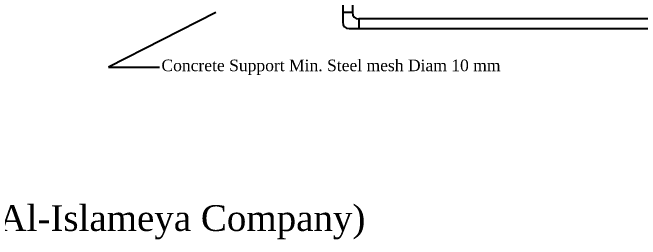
# Model space of a CAD drawing. Header units: centimetres. Extents: x 19229 to 24071, y 9408 to 14021.
# Drawn here: x 22319 to 23293, y 9408 to 9760 of the extents above; entities that cross this region are included whole.
import ezdxf

# ---------------------------------------------------------------- set-up
doc = ezdxf.new("R2010")
doc.units = ezdxf.units.CM
doc.layers.get('0').update_dxf_attribs({"linetype": 'CONTINUOUS'})
doc.styles.add('style3', font='times.ttf', dxfattribs={"height": 25})

msp = doc.modelspace()

# ---------------------------------------------------------------- linework, layer by layer
at = {"color": 7}
for p, q in [((22831.17, 9815.13), (22831.17, 9745.13)), ((22846.17, 9815.13), (22846.17, 9760.13)), ((22846.17, 9760.13), (22831.17, 9760.13)), ((23848.86, 9750.13), (22856.17, 9750.13)), ((22856.17, 9750.13), (22856.17, 9735.13)), ((22841.17, 9735.13), (23848.86, 9735.13))]:
    msp.add_line(p, q, dxfattribs=at)
at = {"color": 7, "ltscale": 20}
for p, q in [((22634.45, 9760.13), (22468.21, 9675.12)), ((22468.21, 9675.12), (22547.19, 9675.12))]:
    msp.add_line(p, q, dxfattribs=at)
at = {"color": 7}
for centre in [(22856.17, 9760.13), (22841.17, 9745.13)]:
    msp.add_arc(centre, 10, 180, 270, dxfattribs=at)

# ---------------------------------------------------------------- texts
at = {"color": 7, "style": 'style3'}
for s, height, p in [('Concrete Support Min. Steel mesh Diam 10 mm', 18, (22550.22, 9669.07)), ('1000 m3 Steel Tank  Profile (Al-Islameya Company)', 40, (21579.47, 9421))]:
    msp.add_text(s, height=height, dxfattribs=at).set_placement(p)

doc.saveas('drawing.dxf')
